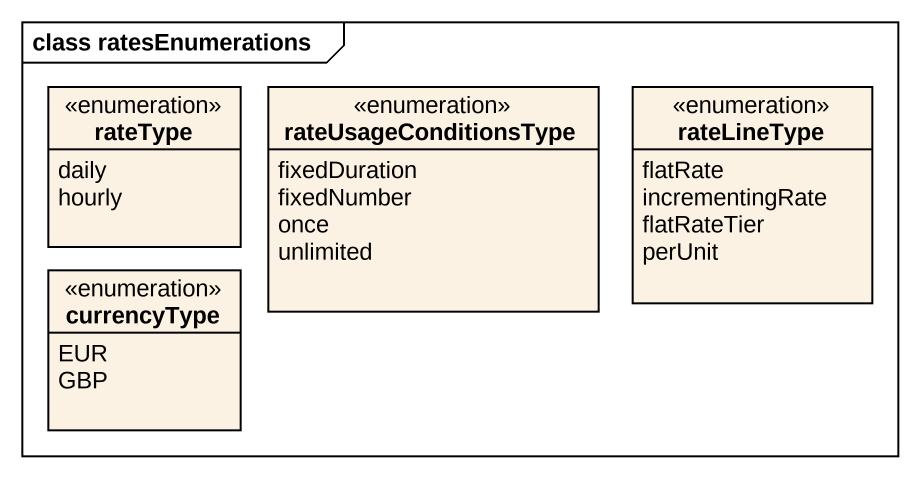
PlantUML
@startuml
mainframe class ratesEnumerations
hide circle
hide empty members
enum rateType {
  daily
  hourly
}
enum rateUsageConditionsType {
  fixedDuration
  fixedNumber
  once
  unlimited
}
enum rateLineType {
  flatRate
  incrementingRate
  flatRateTier
  perUnit
}
enum currencyType {
  EUR
  GBP
}
@enduml
